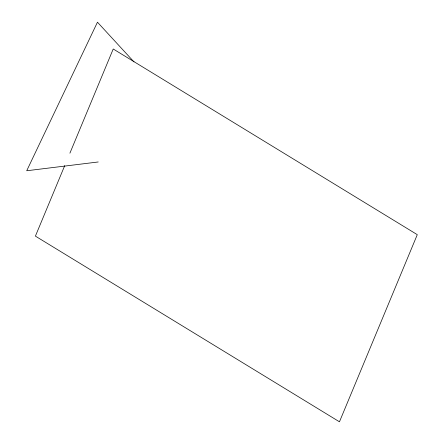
<?xml version="1.0" encoding="UTF-8"?>
<svg xmlns="http://www.w3.org/2000/svg" width="444" height="444" viewBox="0 0 444 444"><rect width="100%" height="100%" fill="white"/><g stroke="black" fill="none" stroke-linecap="round" stroke-linejoin="round"><path stroke-width="0.67" d="M64.719 165.645L35.403 236.13L339.46 421.8L417.288 234.66L113.231 48.99L69.908 153.169M98.229 161.971L26.712 170.757L97.464 22.2L133.971 61.883"/></g></svg>
